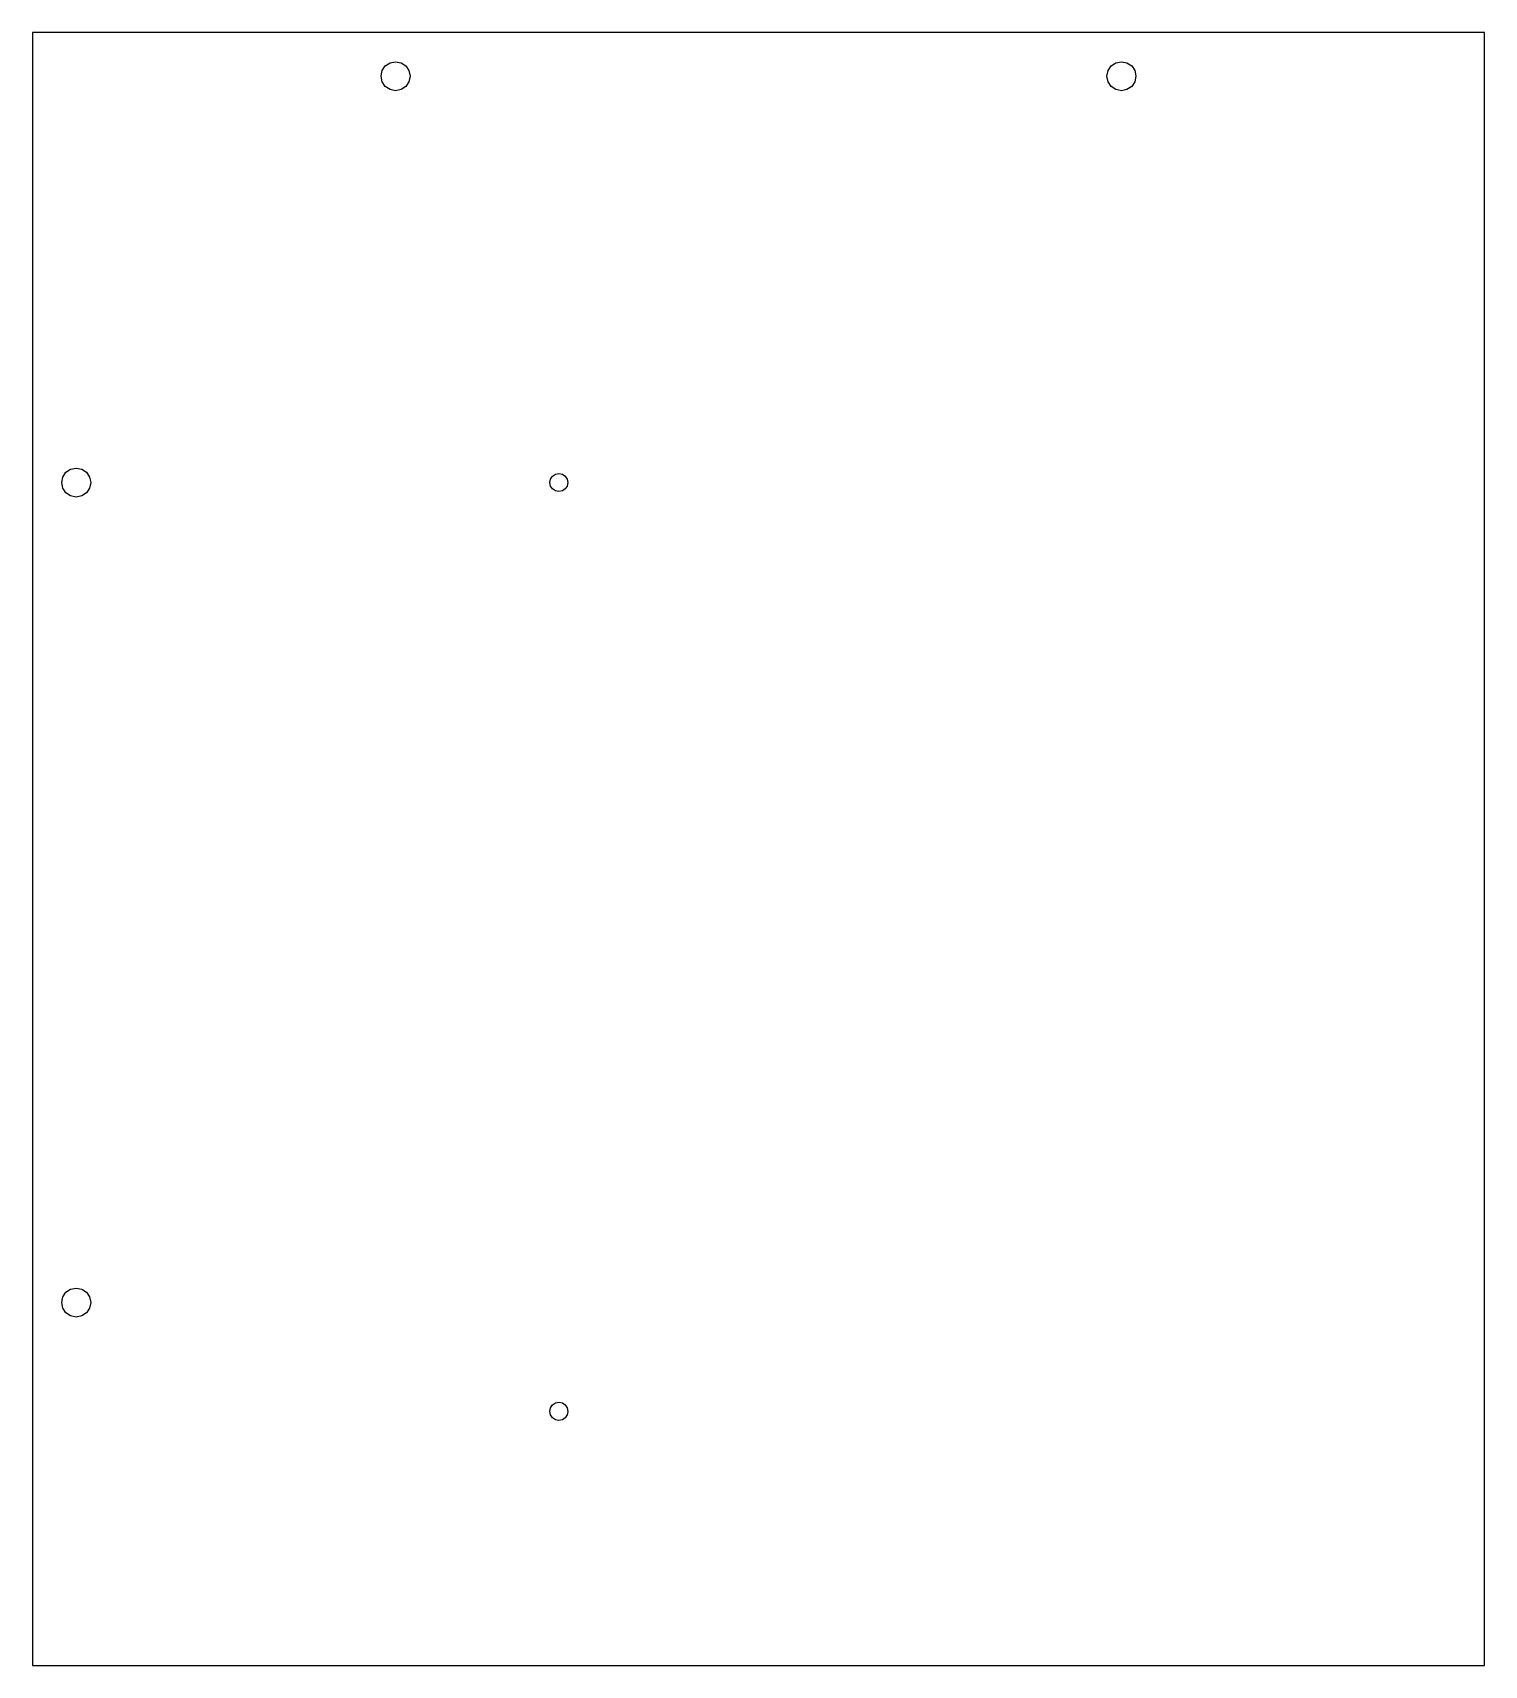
# Model space of a CAD drawing. Header units: metres. Extents: x 0 to 200, y 0 to 225.
import ezdxf

# ---------------------------------------------------------------- set-up
doc = ezdxf.new("R2010")
doc.units = ezdxf.units.M

msp = doc.modelspace()

# ---------------------------------------------------------------- linework, layer by layer
for p, q in [((200, 225), (0, 225)), ((0, 225), (0, 0)), ((200, 0), (200, 225)), ((48.5858, 220.414), (49.2346, 220.848)), ((49.2346, 220.848), (50, 221)), ((50, 221), (50.7654, 220.848)), ((50.7654, 220.848), (51.4142, 220.414)), ((148.586, 220.414), (149.235, 220.848)), ((149.235, 220.848), (150, 221)), ((150, 221), (150.765, 220.848)), ((150.765, 220.848), (151.414, 220.414)), ((48, 219), (48.1522, 219.765)), ((48.1522, 218.235), (48, 219)), ((48.1522, 219.765), (48.5858, 220.414)), ((51.4142, 220.414), (51.8478, 219.765)), ((51.8478, 219.765), (52, 219)), ((52, 219), (51.8478, 218.235)), ((148, 219), (148.152, 219.765)), ((148.152, 218.235), (148, 219)), ((148.152, 219.765), (148.586, 220.414)), ((151.414, 220.414), (151.848, 219.765)), ((151.848, 219.765), (152, 219)), ((152, 219), (151.848, 218.235)), ((48.5858, 217.586), (48.1522, 218.235)), ((49.2346, 217.152), (48.5858, 217.586)), ((50, 217), (49.2346, 217.152)), ((50.7654, 217.152), (50, 217)), ((51.4142, 217.586), (50.7654, 217.152)), ((51.8478, 218.235), (51.4142, 217.586)), ((148.586, 217.586), (148.152, 218.235)), ((149.235, 217.152), (148.586, 217.586)), ((150, 217), (149.235, 217.152)), ((150.765, 217.152), (150, 217)), ((151.414, 217.586), (150.765, 217.152)), ((151.848, 218.235), (151.414, 217.586)), ((4.15224, 163.765), (4.58579, 164.414)), ((4.58579, 164.414), (5.23463, 164.848)), ((5.23463, 164.848), (6, 165)), ((6, 165), (6.76537, 164.848)), ((6.76537, 164.848), (7.41421, 164.414)), ((7.41421, 164.414), (7.84776, 163.765)), ((72.0216, 164.155), (72.5, 164.25)), ((72.5, 164.25), (72.9784, 164.155)), ((4, 163), (4.15224, 163.765)), ((4.15224, 162.235), (4, 163)), ((4.58579, 161.586), (4.15224, 162.235)), ((7.84776, 162.235), (7.41421, 161.586)), ((7.84776, 163.765), (8, 163)), ((8, 163), (7.84776, 162.235)), ((71.25, 163), (71.3451, 163.478)), ((71.3451, 162.522), (71.25, 163)), ((71.3451, 163.478), (71.6161, 163.884)), ((71.6161, 162.116), (71.3451, 162.522)), ((71.6161, 163.884), (72.0216, 164.155)), ((72.0216, 161.845), (71.6161, 162.116)), ((72.9784, 164.155), (73.3839, 163.884)), ((73.3839, 162.116), (72.9784, 161.845)), ((73.3839, 163.884), (73.6548, 163.478)), ((73.6548, 162.522), (73.3839, 162.116)), ((73.6548, 163.478), (73.75, 163)), ((73.75, 163), (73.6548, 162.522)), ((5.23463, 161.152), (4.58579, 161.586)), ((6, 161), (5.23463, 161.152)), ((6.76537, 161.152), (6, 161)), ((7.41421, 161.586), (6.76537, 161.152)), ((72.5, 161.75), (72.0216, 161.845)), ((72.9784, 161.845), (72.5, 161.75)), ((4.58579, 51.4142), (5.23463, 51.8478)), ((5.23463, 51.8478), (6, 52)), ((6, 52), (6.76537, 51.8478)), ((6.76537, 51.8478), (7.41421, 51.4142)), ((4, 50), (4.15224, 50.7654)), ((4.15224, 49.2346), (4, 50)), ((4.15224, 50.7654), (4.58579, 51.4142)), ((7.41421, 51.4142), (7.84776, 50.7654)), ((7.84776, 50.7654), (8, 50)), ((8, 50), (7.84776, 49.2346)), ((4.58579, 48.5858), (4.15224, 49.2346)), ((5.23463, 48.1522), (4.58579, 48.5858)), ((6, 48), (5.23463, 48.1522)), ((6.76537, 48.1522), (6, 48)), ((7.41421, 48.5858), (6.76537, 48.1522)), ((7.84776, 49.2346), (7.41421, 48.5858)), ((71.6161, 35.8839), (72.0216, 36.1548)), ((72.0216, 36.1548), (72.5, 36.25)), ((72.5, 36.25), (72.9784, 36.1548)), ((72.9784, 36.1548), (73.3839, 35.8839)), ((71.25, 35), (71.3451, 35.4784)), ((71.3451, 34.5216), (71.25, 35)), ((71.3451, 35.4784), (71.6161, 35.8839)), ((71.6161, 34.1161), (71.3451, 34.5216)), ((72.0216, 33.8451), (71.6161, 34.1161)), ((72.5, 33.75), (72.0216, 33.8451)), ((72.9784, 33.8451), (72.5, 33.75)), ((73.3839, 34.1161), (72.9784, 33.8451)), ((73.3839, 35.8839), (73.6548, 35.4784)), ((73.6548, 34.5216), (73.3839, 34.1161)), ((73.6548, 35.4784), (73.75, 35)), ((73.75, 35), (73.6548, 34.5216)), ((0, 0), (200, 0))]:
    msp.add_line(p, q)

doc.saveas('drawing.dxf')
